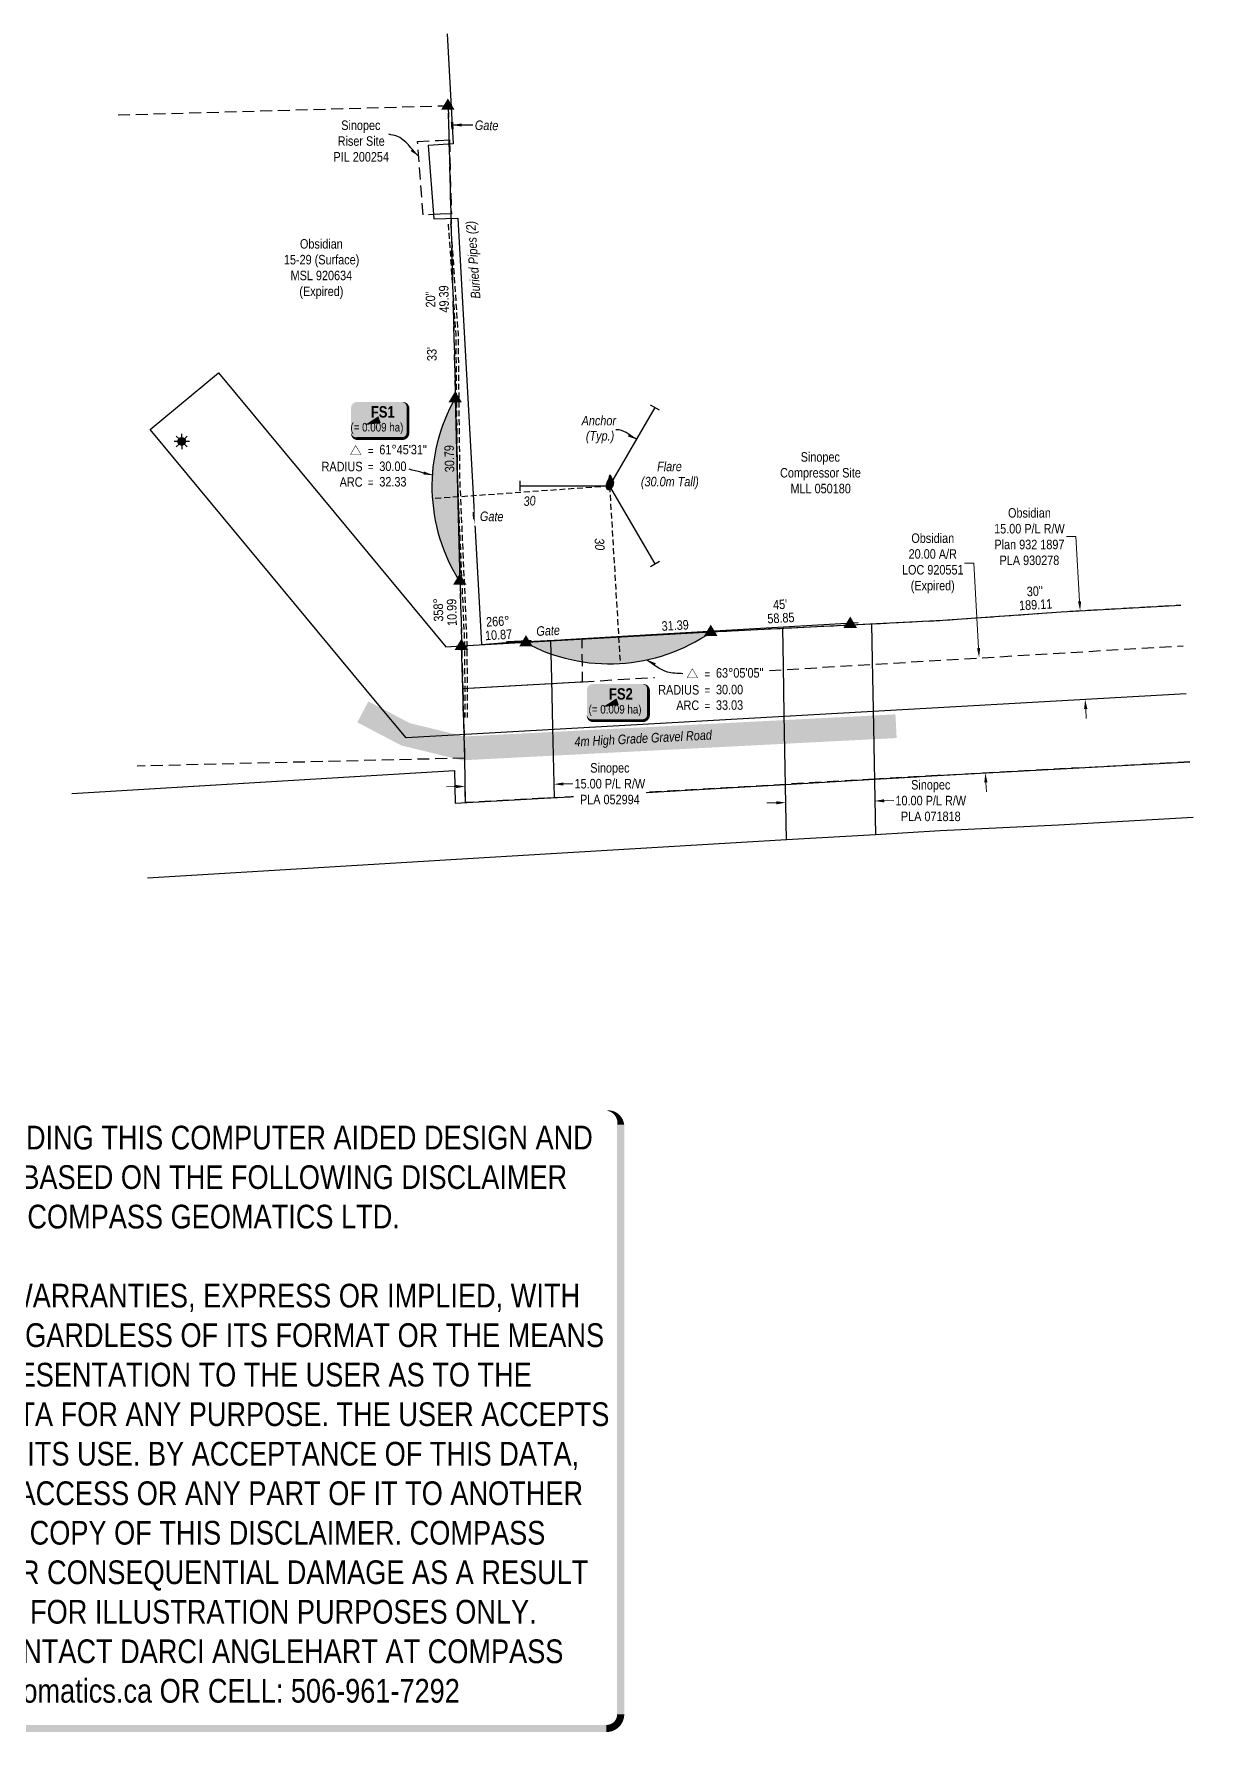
# Model space of a CAD drawing. Extents: x 614752 to 617249, y 5891729 to 5893560.
# Drawn here: x 616001 to 617249, y 5891729 to 5893520 of the extents above; entities that cross this region are included whole.
import ezdxf
from ezdxf.enums import TextEntityAlignment as Align

# ---------------------------------------------------------------- set-up
doc = ezdxf.new("R2010")
doc.units = 0
doc.header["$LTSCALE"] = 5
doc.header["$PDSIZE"] = 5
for name, pattern in [('foc-ACCESSROAD', [3.75, 2.5, -1.25]), ('foc-TIELINE', [1.875, 1.25, -0.625]), ('UG_PIPE', [1.875, 1.25, -0.625])]:
    doc.linetypes.add(name, pattern=pattern)
doc.layers.get('Defpoints').update_dxf_attribs({"color": 9})
for name, color, linetype in [('AS-FENCE', 48, 'foc-FENCE'), ('AS-PIPE-UG', 44, 'UG_PIPE'), ('AS-PIPE-UG-T', 44, 'Continuous'), ('AS-ROADS', 254, 'Continuous'), ('AS-SYMBOL', 7, 'Continuous'), ('C-RW', 13, 'Continuous'), ('C-WS', 13, 'foc-ACCESSROAD'), ('F-AR', 190, 'foc-ACCESSROAD'), ('F-RW', 190, 'Continuous'), ('F-WS', 190, 'foc-ACCESSROAD'), ('F-WS-S', 190, 'Continuous'), ('L-BD', 7, 'Continuous'), ('L-MON', 1, 'Continuous'), ('P-TEMP-BLOCKS', 250, 'Continuous'), ('P-WORKAREA', 113, 'Continuous'), ('P-WORKAREA-H', 111, 'Continuous'), ('P-WORKAREA-T', 113, 'Continuous'), ('T-TIE', 201, 'foc-TIELINE')]:
    doc.layers.add(name, color=color, linetype=linetype)
for name, color, linetype, lineweight in [('AS-GENERAL', 48, 'Continuous', 18), ('C-RW-T', 13, 'Continuous', 9), ('C-WS-T', 13, 'Continuous', 9), ('F-AR-T', 190, 'Continuous', 9), ('F-RW-T', 190, 'Continuous', 9), ('F-WS-T', 190, 'Continuous', 9), ('T-TEXT', 48, 'Continuous', 18), ('T-TIE-T', 201, 'Continuous', 18)]:
    doc.layers.add(name, color=color, linetype=linetype, lineweight=lineweight)
doc.layers.add('DISCLAIMER', color=7, linetype='Continuous', plot=False)
doc.styles.add('175L', font='ARIALN.TTF', dxfattribs={"height": 20})
doc.styles.add('80', font='ARIALN.TTF', dxfattribs={"height": 10})
doc.styles.add('80CG', font='ARIALN.TTF', dxfattribs={"height": 10})
doc.styles.add('80L', font='ARIALN.TTF', dxfattribs={"height": 10})
doc.styles.add('BOLD', font='ARIALNB.TTF')
doc.styles.add('foc-LtypeFont', font='ARIALN.TTF', dxfattribs={"height": 7.35})
doc.linetypes.add('foc-FENCE', pattern='A,10,-1,["X",foc-LtypeFont,S=0.2,R=0,X=-0.625,Y=-0.75],-1.24', length=12.24)
doc.dimstyles.new('Compass 5 000', dxfattribs={"dimscale": 5, "dimtxt": 9, "dimasz": 2, "dimexe": 0.2, "dimexo": 0.0625, "dimgap": 0.5, "dimtad": 0, "dimtih": 1, "dimtoh": 1, "dimzin": 0, "dimdsep": 46, "dimtxsty": '80CG', "dimcen": 0.1, "dimse1": 1, "dimse2": 1, "dimclrd": 256, "dimclrt": 256, "dimaunit": 1, "dimadec": 4, "dimazin": 0, "dimtfac": 0.06, "dimtofl": 0, "dimtmove": 0, "dimatfit": 1, "dimfxl": 0.2, "dimtolj": 1, "dimtzin": 0, "dimlwd": -1, "dimarcsym": 0})

# ---------------------------------------------------------------- blocks, each defined once
blk = doc.blocks.new('curve')
at = {"const_width": 0.1}
blk.add_lwpolyline([(-4.99, 5.39), (-6.08, 3.49), (-3.89, 3.49)], close=True, dxfattribs=at)
at = {"style": '80'}
for p in [(-2.44, 3.36), (-2.44, -0.04), (-2.44, -3.3)]:
    blk.add_text('=', height=1.8, dxfattribs=at).set_placement(p)
for s, p in [('RADIUS', (-3.54, -0.05)), ('ARC', (-3.54, -3.31))]:
    blk.add_text(s, height=2, dxfattribs=at).set_placement(p, align=Align.RIGHT)
for tag, p in [('DELTA', (0, 3.52)), ('CURVE_RADIUS', (0, 0)), ('ARC_LENGTH', (0, -3.26))]:
    blk.add_attdef(tag, p, '', height=2, dxfattribs=at)
blk = doc.blocks.new('*U512')
h = blk.add_hatch(color=111)
edge = h.paths.add_edge_path()
edge.add_line((-24, -20), (24, -20))
edge.add_arc((24, -14), 6, 270, 360)
edge.add_line((30, -14), (30, 12.5))
edge.add_arc((24, 12.5), 6, 0, 90)
edge.add_line((24, 18.5), (-24, 18.5))
edge.add_arc((-24, 12.5), 6, 90, 180)
edge.add_line((-30, 12.5), (-30, -14))
edge.add_arc((-24, -14), 6, 180, 270)
at = {"color": 250, "flags": 128}
blk.add_lwpolyline([(-24, -20, 3, 3, 0), (24, -20, 3, 3, 0.414214), (30, -14, 3, 3, 0), (30, 12.5, 3, 0, 0.414214), (24, 18.5, 0, 0, 0), (-24, 18.5, 0, 0, 0.414214), (-30, 12.5, 0, 0, 0), (-30, -14, 0, 3, 0.414214)], format="xyseb", close=True, dxfattribs=at)
at = {"flags": 128}
blk.add_lwpolyline([(-15.5, -5.7, 0, 7.5, 0), (0, 0, 0, 0, 0)], format="xyseb", dxfattribs=at)
at = {"color": 250}
for tag, p, height, style in [('TEMP_AREA_W1_001', (-9.2, 2.2), 12, 'BOLD'), ('ENTER_TEXT_001', (-30.7, -12.5), 9, '80')]:
    blk.add_attdef(tag, p, '', height=height, dxfattribs=dict(at, style=style))
blk = doc.blocks.new('*U522')
h = blk.add_hatch(color=111)
edge = h.paths.add_edge_path()
edge.add_line((-26.5, -20), (26.5, -20))
edge.add_arc((26.5, -14), 6, 270, 360)
edge.add_line((32.5, -14), (32.5, 12.5))
edge.add_arc((26.5, 12.5), 6, 0, 90)
edge.add_line((26.5, 18.5), (-26.5, 18.5))
edge.add_arc((-26.5, 12.5), 6, 90, 180)
edge.add_line((-32.5, 12.5), (-32.5, -14))
edge.add_arc((-26.5, -14), 6, 180, 270)
at = {"color": 250, "flags": 128}
blk.add_lwpolyline([(-26.5, -20, 3, 3, 0), (26.5, -20, 3, 3, 0.414214), (32.5, -14, 3, 3, 0), (32.5, 12.5, 3, 0, 0.414214), (26.5, 18.5, 0, 0, 0), (-26.5, 18.5, 0, 0, 0.414214), (-32.5, 12.5, 0, 0, 0), (-32.5, -14, 0, 3, 0.414214)], format="xyseb", close=True, dxfattribs=at)
at = {"flags": 128}
blk.add_lwpolyline([(-15.5, -5.7, 0, 7.5, 0), (0, 0, 0, 0, 0)], format="xyseb", dxfattribs=at)
at = {"color": 250}
for tag, p, height, style in [('TEMP_AREA_W1_001', (-9.2, 2.2), 12, 'BOLD'), ('ENTER_TEXT_001', (-30.7, -12.5), 9, '80')]:
    blk.add_attdef(tag, p, '', height=height, dxfattribs=dict(at, style=style))
blk = doc.blocks.new('*D535')
at = {"layer": 'C-RW-T', "transparency": 16777216}
for p, q in [((616784.1, 5892709), (616774.1, 5892708.8)), ((616897.9, 5892711), (616907.9, 5892711.2))]:
    blk.add_line(p, q, dxfattribs=at)
for points in [[(616784.1, 5892710.6), (616784.2, 5892707.3), (616794.1, 5892709.1)], [(616897.8, 5892712.7), (616897.9, 5892709.3), (616887.9, 5892710.8)]]:
    blk.add_solid(points, dxfattribs=at)
at = {"layer": 'Defpoints', "color": 0, "transparency": 16777216}
for p in [(616793.4, 5892750.1), (616887.1, 5892751.8), (616887.9, 5892710.8)]:
    blk.add_point(p, dxfattribs=at)
at = {"layer": 'C-RW-T', "transparency": 16777216, "insert": (616947, 5892711.2), "char_height": 10, "attachment_point": 5, "style": '80CG'}
blk.add_mtext('\\A1;Sinopec\\P10.00 P/L R/W\\PPLA 071818', dxfattribs=at)
blk = doc.blocks.new('*D532')
at = {"layer": 'C-RW-T', "transparency": 16777216}
for p, q in [((616445.8, 5892726), (616435.9, 5892725.8)), ((616559.3, 5892728.8), (616569.3, 5892729))]:
    blk.add_line(p, q, dxfattribs=at)
for points in [[(616445.8, 5892727.7), (616445.9, 5892724.3), (616455.8, 5892726.2)], [(616559.3, 5892730.4), (616559.4, 5892727.1), (616549.3, 5892728.5)]]:
    blk.add_solid(points, dxfattribs=at)
at = {"layer": 'Defpoints', "color": 0, "transparency": 16777216}
for p in [(616455.6, 5892735.9), (616549.1, 5892738.2), (616549.3, 5892728.5)]:
    blk.add_point(p, dxfattribs=at)
at = {"layer": 'C-RW-T', "transparency": 16777216, "insert": (616608.4, 5892729), "char_height": 10, "attachment_point": 5, "style": '80CG', "bg_fill": 3, "box_fill_scale": 1.1, "bg_fill_color": 256, "bg_fill_true_color": 13158600, "bg_fill_transparency": 0}
blk.add_mtext('\\A1;Sinopec\\P15.00 P/L R/W\\PPLA 052994', dxfattribs=at)
blk = doc.blocks.new('*D533')
at = {"layer": 'Defpoints', "color": 0, "transparency": 16777216}
for p in [(617051.9, 5892864.9), (617004.6, 5892740.4), (617058.5, 5892743.3)]:
    blk.add_point(p, dxfattribs=at)
at = {"layer": 'F-AR-T', "transparency": 16777216}
for p, q in [((616992.6, 5892961.5), (616982.6, 5892961.5)), ((616997.5, 5892872), (616992.6, 5892961.5)), ((617005.1, 5892730.4), (617005.7, 5892720.4))]:
    blk.add_line(p, q, dxfattribs=at)
for points in [[(616999.1, 5892872.1), (616995.8, 5892871.9), (616998, 5892862)], [(617006.8, 5892730.5), (617003.5, 5892730.3), (617004.6, 5892740.4)]]:
    blk.add_solid(points, dxfattribs=at)
at = {"layer": 'F-AR-T', "transparency": 16777216, "insert": (616949.1, 5892961.5), "char_height": 10, "attachment_point": 5, "style": '80CG'}
blk.add_mtext('\\A1;Obsidian\\P20.00 A/R\\PLOC 920551\\P(Expired)', dxfattribs=at)
blk = doc.blocks.new('*D534')
at = {"layer": 'Defpoints', "color": 0, "transparency": 16777216}
for p in [(617104.6, 5892911.5), (617243.8, 5892919.3), (617249.1, 5892825.8)]:
    blk.add_point(p, dxfattribs=at)
at = {"layer": 'F-RW-T', "transparency": 16777216}
for p, q in [((617100.2, 5892989.6), (617090.2, 5892989.6)), ((617104.1, 5892921.4), (617100.2, 5892989.6)), ((617110.5, 5892807.9), (617111.1, 5892797.9))]:
    blk.add_line(p, q, dxfattribs=at)
for points in [[(617105.7, 5892921.5), (617102.4, 5892921.4), (617104.6, 5892911.5)], [(617112.2, 5892808), (617108.8, 5892807.8), (617109.9, 5892817.9)]]:
    blk.add_solid(points, dxfattribs=at)
at = {"layer": 'F-RW-T', "transparency": 16777216, "insert": (617051.1, 5892989.6), "char_height": 10, "attachment_point": 5, "style": '80CG'}
blk.add_mtext('\\A1;Obsidian\\P15.00 P/L R/W\\PPlan 932 1897\\PPLA 930278', dxfattribs=at)
blk = doc.blocks.new('*U524')
at = {"color": 72}
blk.add_line((-0.95, -0.55), (0.95, 0.55), dxfattribs=at)
at = {"layer": 'AS-SYMBOL', "color": 72, "flags": 128}
blk.add_lwpolyline([(-9.57, 16.41), (0, 0)], dxfattribs=at)
blk = doc.blocks.new('*U525')
at = {"color": 72}
blk.add_line((0, 1.1), (0, -1.1), dxfattribs=at)
at = {"layer": 'AS-SYMBOL', "color": 72, "flags": 128}
blk.add_lwpolyline([(18.91, -0.01), (0, 0)], dxfattribs=at)
blk = doc.blocks.new('*U523')
at = {"color": 72}
blk.add_line((0.95, -0.55), (-0.95, 0.55), dxfattribs=at)
at = {"layer": 'AS-SYMBOL', "color": 72, "flags": 128}
blk.add_lwpolyline([(-9.63, -16.56), (0, 0)], dxfattribs=at)
blk = doc.blocks.new('FLARE')
h = blk.add_hatch(color=255)
h.dxf.hatch_style = 1
h.paths.add_polyline_path([(0.16, 2.41, 0.114147), (0.13, 2.43), (0.11, 2.44, 0.261551), (0.01, 2.42), (0, 2.41, 0.131268), (-0.03, 2.37), (-0.04, 2.35, 0.041497), (-0.05, 2.33), (-0.05, 2.29, 0.015174), (-0.05, 2.29), (-0.06, 2.24, 0.004376), (-0.06, 2.24), (-0.07, 2.18), (-0.08, 2.11), (-0.09, 2.05), (-0.1, 1.98), (-0.12, 1.91), (-0.14, 1.83), (-0.17, 1.76), (-0.19, 1.68), (-0.22, 1.61), (-0.26, 1.53), (-0.29, 1.46), (-0.32, 1.39), (-0.36, 1.32), (-0.39, 1.25, 0.000505), (-0.39, 1.25), (-0.43, 1.18, 0.002398), (-0.43, 1.18), (-0.46, 1.1, 0.004177), (-0.46, 1.1), (-0.5, 1.03, 0.005735), (-0.5, 1.03), (-0.53, 0.95, 0.006994), (-0.53, 0.95), (-0.56, 0.87, 0.00791), (-0.57, 0.87), (-0.6, 0.78, 0.008323), (-0.6, 0.78), (-0.63, 0.69, 0.008095), (-0.63, 0.68), (-0.66, 0.59, 0.008067), (-0.66, 0.59), (-0.68, 0.49, 0.008387), (-0.68, 0.49), (-0.7, 0.39, 0.009056), (-0.71, 0.38), (-0.72, 0.28, 0.010123), (-0.72, 0.28), (-0.74, 0.18, 0.011689), (-0.74, 0.18), (-0.75, 0.08, 0.013925), (-0.75, 0.08), (-0.75, -0.02, 0.016488), (-0.75, -0.02), (-0.75, -0.11, 0.017255), (-0.75, -0.12), (-0.74, -0.2, 0.01735), (-0.74, -0.2), (-0.73, -0.28, 0.017311), (-0.73, -0.29), (-0.71, -0.36, 0.01715), (-0.71, -0.36), (-0.69, -0.43, 0.016886), (-0.69, -0.44), (-0.66, -0.5, 0.016546), (-0.66, -0.5), (-0.63, -0.56, 0.016164), (-0.63, -0.56), (-0.6, -0.61, 0.016329), (-0.6, -0.62), (-0.57, -0.66, 0.018828), (-0.57, -0.67), (-0.54, -0.71, 0.022087), (-0.53, -0.71), (-0.5, -0.75, 0.025345), (-0.49, -0.76), (-0.46, -0.78, 0.028234), (-0.45, -0.79), (-0.42, -0.82, 0.030298), (-0.41, -0.82), (-0.37, -0.84, 0.031129), (-0.36, -0.85), (-0.32, -0.86, 0.030544), (-0.31, -0.87), (-0.27, -0.88, 0.028465), (-0.26, -0.88), (-0.22, -0.89, 0.025311), (-0.21, -0.89), (-0.16, -0.89, 0.02283), (-0.15, -0.89), (-0.11, -0.89, 0.021226), (-0.1, -0.89), (-0.05, -0.88, 0.020401), (-0.04, -0.88), (0, -0.87, 0.020299), (0.01, -0.87), (0.05, -0.85, 0.020911), (0.06, -0.85), (0.11, -0.83, 0.022277), (0.11, -0.83), (0.15, -0.81, 0.023712), (0.16, -0.8), (0.2, -0.78, 0.022408), (0.21, -0.78), (0.24, -0.75, 0.01993), (0.25, -0.74), (0.28, -0.72, 0.017146), (0.28, -0.71), (0.31, -0.68, 0.014211), (0.32, -0.68), (0.35, -0.64, 0.011221), (0.35, -0.64), (0.37, -0.61, 0.008212), (0.38, -0.61), (0.4, -0.57, 0.005172), (0.4, -0.57), (0.42, -0.54, 0.002523), (0.43, -0.54), (0.45, -0.5, 0.001671), (0.45, -0.5), (0.47, -0.47, 0.001229), (0.47, -0.47), (0.49, -0.44, 0.00075), (0.49, -0.44), (0.51, -0.41, 0.00026), (0.51, -0.41), (0.54, -0.37), (0.56, -0.34), (0.58, -0.3), (0.61, -0.27), (0.63, -0.23, 0.001311), (0.63, -0.23), (0.66, -0.19, 0.003726), (0.66, -0.19), (0.69, -0.15, 0.006065), (0.69, -0.14), (0.72, -0.1, 0.008452), (0.72, -0.1), (0.74, -0.05, 0.010991), (0.75, -0.05), (0.77, 0, 0.013767), (0.77, 0), (0.79, 0.05, 0.016839), (0.8, 0.05), (0.81, 0.1, 0.019104), (0.82, 0.11), (0.83, 0.15, 0.016987), (0.83, 0.16), (0.84, 0.21, 0.013636), (0.84, 0.21), (0.85, 0.26, 0.010244), (0.85, 0.27), (0.86, 0.31, 0.006846), (0.86, 0.32), (0.86, 0.37, 0.003419), (0.86, 0.37), (0.86, 0.41), (0.87, 0.46), (0.87, 0.5), (0.88, 0.54), (0.88, 0.59), (0.89, 0.63, 0.001278), (0.89, 0.63), (0.89, 0.67, 0.004735), (0.89, 0.67), (0.9, 0.71, 0.008354), (0.9, 0.72), (0.9, 0.76, 0.012059), (0.9, 0.76), (0.9, 0.8, 0.015712), (0.9, 0.81), (0.9, 0.85, 0.018457), (0.9, 0.85), (0.9, 0.89, 0.018102), (0.9, 0.9), (0.89, 0.94, 0.016533), (0.89, 0.95), (0.88, 0.99, 0.014576), (0.88, 0.99), (0.87, 1.03, 0.012435), (0.86, 1.04), (0.85, 1.08, 0.010283), (0.85, 1.09), (0.83, 1.13, 0.00824), (0.83, 1.13), (0.81, 1.18, 0.00638), (0.81, 1.18), (0.78, 1.23, 0.004735), (0.78, 1.23), (0.76, 1.29, 0.003388), (0.75, 1.29), (0.73, 1.34, 0.002345), (0.73, 1.34), (0.7, 1.4, 0.001492), (0.7, 1.4), (0.67, 1.46, 0.000746), (0.67, 1.46), (0.63, 1.51), (0.6, 1.57), (0.57, 1.62), (0.55, 1.68), (0.52, 1.73), (0.49, 1.78), (0.47, 1.83), (0.45, 1.87), (0.42, 1.92), (0.4, 1.97), (0.38, 2.02), (0.35, 2.08, 0.000332), (0.35, 2.08), (0.33, 2.13, 0.001849), (0.33, 2.13), (0.3, 2.19, 0.0038), (0.3, 2.19), (0.27, 2.24, 0.006473), (0.27, 2.24), (0.25, 2.29, 0.010865), (0.24, 2.3), (0.22, 2.34, 0.019524), (0.22, 2.34), (0.19, 2.38, 0.041077), (0.18, 2.39)])
at = {"color": 48, "flags": 128}
for points in [[(0.11, -0.72), (0.07, -0.74), (0.03, -0.76), (-0.02, -0.77), (-0.07, -0.78), (-0.11, -0.79), (-0.16, -0.79), (-0.2, -0.79), (-0.25, -0.78), (-0.29, -0.77), (-0.32, -0.76), (-0.36, -0.74), (-0.4, -0.71), (-0.43, -0.68), (-0.46, -0.65), (-0.49, -0.61), (-0.52, -0.56), (-0.54, -0.51), (-0.57, -0.46), (-0.59, -0.4), (-0.61, -0.33), (-0.63, -0.26), (-0.64, -0.19), (-0.65, -0.11), (-0.65, -0.02), (-0.65, 0.07), (-0.64, 0.17), (-0.63, 0.27), (-0.61, 0.36), (-0.58, 0.46), (-0.56, 0.56), (-0.53, 0.66), (-0.5, 0.75), (-0.47, 0.83), (-0.44, 0.91), (-0.41, 0.99), (-0.37, 1.06), (-0.34, 1.13), (-0.3, 1.2), (-0.27, 1.27), (-0.23, 1.34), (-0.2, 1.42), (-0.16, 1.49), (-0.13, 1.57), (-0.1, 1.65), (-0.07, 1.73), (-0.04, 1.8), (-0.02, 1.88), (0, 1.96), (0.01, 2.03), (0.02, 2.1), (0.03, 2.17), (0.04, 2.22), (0.05, 2.27), (0.05, 2.31), (0.06, 2.34), (0.08, 2.35), (0.09, 2.34), (0.11, 2.32), (0.13, 2.29), (0.16, 2.25), (0.18, 2.2), (0.21, 2.14), (0.24, 2.09), (0.26, 2.03), (0.29, 1.98), (0.31, 1.93), (0.33, 1.88), (0.36, 1.83), (0.38, 1.78), (0.41, 1.73), (0.43, 1.68), (0.46, 1.63), (0.49, 1.58), (0.52, 1.52), (0.55, 1.47), (0.58, 1.41), (0.61, 1.35), (0.64, 1.3), (0.67, 1.24), (0.69, 1.19), (0.72, 1.14), (0.74, 1.09), (0.75, 1.05), (0.77, 1), (0.78, 0.96), (0.79, 0.92), (0.8, 0.88), (0.8, 0.84), (0.8, 0.8), (0.8, 0.76), (0.8, 0.72), (0.79, 0.68), (0.79, 0.64), (0.78, 0.6), (0.78, 0.56), (0.77, 0.51), (0.77, 0.47), (0.76, 0.42), (0.76, 0.37), (0.76, 0.33), (0.75, 0.28), (0.74, 0.23), (0.73, 0.18), (0.72, 0.13), (0.7, 0.09), (0.68, 0.04), (0.66, 0), (0.63, -0.05), (0.61, -0.09), (0.58, -0.13), (0.55, -0.17), (0.53, -0.21), (0.5, -0.25), (0.48, -0.28), (0.45, -0.32), (0.43, -0.35), (0.41, -0.38), (0.39, -0.42), (0.37, -0.45), (0.34, -0.48), (0.32, -0.51), (0.3, -0.55), (0.27, -0.58), (0.24, -0.61), (0.21, -0.64), (0.18, -0.67), (0.15, -0.7)], [(0.02, -0.75), (-0.01, -0.76), (-0.03, -0.77), (-0.05, -0.78), (-0.08, -0.78), (-0.11, -0.79), (-0.13, -0.79), (-0.16, -0.79), (-0.18, -0.78), (-0.2, -0.78), (-0.23, -0.77), (-0.25, -0.76), (-0.26, -0.74), (-0.28, -0.73), (-0.3, -0.71), (-0.32, -0.69), (-0.33, -0.66), (-0.35, -0.63), (-0.36, -0.6), (-0.37, -0.57), (-0.39, -0.53), (-0.4, -0.49), (-0.4, -0.45), (-0.41, -0.41), (-0.41, -0.36), (-0.41, -0.31), (-0.4, -0.25), (-0.39, -0.2), (-0.38, -0.14), (-0.37, -0.09), (-0.36, -0.03), (-0.34, 0.02), (-0.32, 0.07), (-0.31, 0.12), (-0.29, 0.16), (-0.27, 0.21), (-0.25, 0.25), (-0.23, 0.29), (-0.21, 0.33), (-0.19, 0.37), (-0.17, 0.41), (-0.15, 0.45), (-0.14, 0.49), (-0.12, 0.53), (-0.1, 0.58), (-0.08, 0.62), (-0.07, 0.66), (-0.06, 0.71), (-0.05, 0.75), (-0.04, 0.79), (-0.03, 0.83), (-0.03, 0.87), (-0.02, 0.9), (-0.02, 0.93), (-0.01, 0.95), (-0.01, 0.96), (0, 0.97), (0.01, 0.96), (0.02, 0.95), (0.03, 0.94), (0.04, 0.91), (0.06, 0.88), (0.07, 0.86), (0.09, 0.82), (0.1, 0.79), (0.12, 0.76), (0.13, 0.74), (0.14, 0.71), (0.16, 0.68), (0.17, 0.65), (0.18, 0.63), (0.2, 0.6), (0.21, 0.57), (0.23, 0.54), (0.25, 0.51), (0.26, 0.47), (0.28, 0.44), (0.3, 0.41), (0.31, 0.38), (0.33, 0.35), (0.34, 0.32), (0.36, 0.29), (0.37, 0.27), (0.38, 0.24), (0.39, 0.22), (0.39, 0.19), (0.4, 0.17), (0.4, 0.15), (0.41, 0.13), (0.41, 0.1), (0.41, 0.08), (0.4, 0.06), (0.4, 0.04), (0.4, 0.01), (0.39, -0.01), (0.39, -0.03), (0.39, -0.06), (0.39, -0.08), (0.38, -0.11), (0.38, -0.14), (0.38, -0.16), (0.38, -0.19), (0.37, -0.22), (0.37, -0.24), (0.36, -0.27), (0.35, -0.3), (0.34, -0.32), (0.32, -0.35), (0.31, -0.37), (0.3, -0.4), (0.28, -0.42), (0.27, -0.44), (0.25, -0.46), (0.24, -0.48), (0.22, -0.5), (0.21, -0.52), (0.2, -0.54), (0.19, -0.56), (0.17, -0.58), (0.16, -0.6), (0.15, -0.61), (0.14, -0.63), (0.12, -0.65), (0.11, -0.67), (0.09, -0.69), (0.08, -0.7), (0.06, -0.72), (0.04, -0.74)]]:
    blk.add_lwpolyline(points, close=True, dxfattribs=at)
blk = doc.blocks.new('GAS')
h = blk.add_hatch(color=255)
h.dxf.hatch_style = 1
edge = h.paths.add_edge_path()
edge.add_arc((0, 0), 0.9, 0, 360)
for p, q in [((-0.81, 0), (-1.62, 0)), ((-0.57, 0.57), (-1.14, 1.14)), ((0, 0.81), (0, 1.62)), ((0.57, 0.57), (1.14, 1.14)), ((1.62, 0), (0.81, 0)), ((-0.57, -0.57), (-1.14, -1.14)), ((0, -0.81), (0, -1.62)), ((1.14, -1.14), (0.57, -0.57))]:
    blk.add_line(p, q)
blk.add_circle((0, 0), 0.8)
blk = doc.blocks.new('STRIA')
blk.add_hatch(color=255).paths.add_polyline_path([(-0.04, 1.52), (-1.47, -0.87), (1.39, -0.87)])
blk = doc.blocks.new('STRIAA')
blk.add_blockref('STRIA', (0, 0))
blk = doc.blocks.new('STRIB')
at = {"color": 1}
blk.add_solid([(-1.12, -0.67), (-0.04, 1.13), (1.04, -0.67)], dxfattribs=at)
blk = doc.blocks.new('STRIBB')
blk.add_blockref('STRIB', (0, 0))
blk = doc.blocks.new('STRICC')
for name in ['STRIAA', 'STRIBB']:
    blk.add_blockref(name, (0, 0))
blk = doc.blocks.new('fdspike')
blk.add_blockref('STRICC', (0, 0))
blk = doc.blocks.new('TRIA')
blk.add_hatch(color=255).paths.add_polyline_path([(-0.04, 1.52), (-1.47, -0.87), (1.39, -0.87)])
blk = doc.blocks.new('TRIAA')
blk.add_blockref('TRIA', (0, 0))
blk = doc.blocks.new('TRIB')
at = {"color": 1}
blk.add_lwpolyline([(-1.12, -0.67), (-0.04, 1.13), (1.04, -0.67)], close=True, dxfattribs=at)
blk = doc.blocks.new('TRIBB')
blk.add_blockref('TRIB', (0, 0))
blk = doc.blocks.new('TRICC')
for name in ['TRIAA', 'TRIBB']:
    blk.add_blockref(name, (0, 0))
blk = doc.blocks.new('plspike')
blk.add_blockref('TRICC', (0, 0))
blk = doc.blocks.new('Disclaimer_Legal')
at = {"layer": 'DISCLAIMER', "color": 254, "flags": 128}
blk.add_lwpolyline([(-3612.9, -1104.6, 37.5, 37.5, 0), (4096.1, -1104.6, 37.5, 37.5, 0.414214), (4171.1, -1029.6, 37.5, 37.5, 0), (4171.1, 2078.7, 37.5, 0, 0.414214), (4096.1, 2153.7, 0, 0, 0), (-3612.9, 2153.7, 0, 0, 0.414214), (-3687.9, 2078.7, 0, 0, 0), (-3687.9, -1029.6, 0, 37.5, 0.414214)], format="xyseb", close=True, dxfattribs=at)
at = {"layer": 'DISCLAIMER', "color": 254, "insert": (241.6, 533.9), "char_height": 125, "width": 7717.568, "attachment_point": 5, "style": '80'}
blk.add_mtext('NOTICE TO THE CORPORATION, PERSON &/OR PERSONS REGARDING THIS COMPUTER AIDED DESIGN AND DRAFTING (CADD) FILES. ACCEPTANCE OF THE CADD DATA IS BASED ON THE FOLLOWING DISCLAIMER WHICH COVERS ALL CADD DATA RECIEVED FROM COMPASS GEOMATICS LTD.\\P{\\fArial Narrow|b1|i0|c0|p34;DISCLAIMER}\\PCOMPASS GEOMATICS LTD. MAKES NO REPRESENTATION OR WARRANTIES, EXPRESS OR IMPLIED, WITH RESPECT TO THE REUSE OF THE DATA PROVIDED HEREWITH, REGARDLESS OF ITS FORMAT OR THE MEANS OF ITS TRANSMISSION. THERE IS NO GUARANTEE OR REPRESENTATION TO THE USER AS TO THE ACCURACY, CURRENCY, SUITABILITY OR RELIABILITY OF THIS DATA FOR ANY PURPOSE. THE USER ACCEPTS THE DATA "AS IS", AND ASSUMES ALL RISKS ASSOCIATED WITH ITS USE. BY ACCEPTANCE OF THIS DATA, THE USER AGREES NOT TO TRANSMIT THIS DATA OR PROVIDE ACCESS OR ANY PART OF IT TO ANOTHER PARTY UNLESS THE USER SHALL INCLUDE WITH THE DATA A COPY OF THIS DISCLAIMER. COMPASS GEOMATICS LTD. ASSUMES NO RESPONSIBILITY FOR ACTUAL OR CONSEQUENTIAL DAMAGE AS A RESULT OF ANY USER\'S RELIANCE ON THIS DATA. THIS CADD FILE IS FOR ILLUSTRATION PURPOSES ONLY.\\PIF YOU REQUIRE MORE ACCURATE INFORMATION, PLEASE CONTACT DARCI ANGLEHART AT COMPASS GEOMATICS LTD. VIA EMAIL: darci.anglehart@compassgeomatics.ca OR CELL: 506-961-7292', dxfattribs=at)

msp = doc.modelspace()

# ---------------------------------------------------------------- hatches: boundary and pattern name
at = {"layer": 'P-WORKAREA-H'}
h = msp.add_hatch(color=256, dxfattribs=at)
h.dxf.hatch_style = 1
edge = h.paths.add_edge_path()
edge.add_line((616450.31, 5892941.693), (616445.41, 5893136.043))
edge.add_arc((616608.061, 5893042.907), 187.429, 150.204027, 212.684572)
h = msp.add_hatch(color=256, dxfattribs=at)
h.dxf.hatch_style = 1
edge = h.paths.add_edge_path()
edge.add_arc((616608.061, 5893042.907), 187.429, 241.539426, 304.921696)
edge.add_line((616715.356, 5892889.228), (616518.741, 5892878.13))

# ---------------------------------------------------------------- linework, layer by layer
at = {"layer": 'AS-FENCE', "flags": 128}
for points in [[(616436.544, 5893519.758), (616443.111, 5893403.895), (616416.555, 5893402.301), (616422.505, 5893324.77), (616447.805, 5893325.551), (616472.973, 5892875.801), (616498.68, 5892878.051)], [(616555.005, 5892880.814), (616870.498, 5892899.045)]]:
    msp.add_lwpolyline(points, dxfattribs=at)
at = {"layer": 'AS-GENERAL', "const_width": 2.499, "flags": 128}
for points in [[(616441.78, 5893426.932), (616442.336, 5893419.382)], [(616464.855, 5893015.676), (616465.161, 5893008.026)], [(616498.68, 5892878.051), (616555.005, 5892880.814)]]:
    msp.add_lwpolyline(points, dxfattribs=at)
at = {"layer": 'AS-PIPE-UG', "flags": 128}
for points in [[(616437.861, 5893319.233), (616445.706, 5893202.922), (616447.387, 5893049.288), (616455.025, 5892876.502), (616455.393, 5892798.864)], [(616440.355, 5893319.401), (616448.205, 5893203.02), (616449.886, 5893049.357), (616457.523, 5892876.564), (616457.892, 5892798.876)]]:
    msp.add_lwpolyline(points, dxfattribs=at)
at = {"layer": 'AS-ROADS', "const_width": 24.991, "flags": 128}
msp.add_lwpolyline([(616910.355, 5892789.701), (616453.636, 5892766.289), (616392.917, 5892781.107), (616347.717, 5892804.789)], dxfattribs=at)
at = {"layer": 'C-RW'}
for points in [[(616794.861, 5892669.834), (616792.463, 5892801.997), (616791.532, 5892853.534), (616790.816, 5892892.985), (616884.502, 5892897.649), (616885.204, 5892858.936), (616886.14, 5892807.215), (616888.524, 5892675.244)], [(616456.016, 5892709.177), (616455.305, 5892756.01), (616454.574, 5892780.798), (616453.143, 5892829.321), (616452.005, 5892874.482), (616545.656, 5892879.647), (616546.631, 5892839.447), (616547.872, 5892788.357), (616549.669, 5892714.365)], [(616040.588, 5892718.663), (616444.449, 5892742.831), (616445.282, 5892708.592), (616538.935, 5892713.772), (616573.779, 5892715.697), (616793.799, 5892728.386), (616887.466, 5892733.792), (616953.947, 5892737.628), (616953.947, 5892737.628), (617220.396, 5892752.014)], [(616110.495, 5892722.846), (616444.449, 5892742.831), (616445.282, 5892708.592), (616538.935, 5892713.772), (616573.779, 5892715.697), (616793.799, 5892728.386), (616887.466, 5892733.792), (616931.911, 5892736.357)], [(617223.717, 5892693.347), (617081.775, 5892685.432), (616957.021, 5892679.191), (616888.523, 5892675.244), (616794.855, 5892669.833), (616540.371, 5892654.597), (616446.727, 5892648.995), (616120.595, 5892629.48)]]:
    msp.add_lwpolyline(points, dxfattribs=at)
at = {"layer": 'C-WS'}
msp.add_lwpolyline([(616429.448, 5893329.674), (616411.382, 5893328.953), (616405.399, 5893406.379), (616427.43, 5893407.479), (616439.021, 5893408.059), (616441.117, 5893330.14), (616429.448, 5893329.674)], close=True, dxfattribs=at)
at = {"layer": 'F-AR'}
for points in [[(616776.737, 5892848.434), (617213.456, 5892874.629)], [(617220.396, 5892752.014), (616953.947, 5892737.628), (616887.466, 5892733.792), (616793.799, 5892728.386), (616573.779, 5892715.697), (616538.935, 5892713.772), (616456.016, 5892709.177), (616455.305, 5892756.01), (616454.574, 5892780.798), (616453.143, 5892829.321), (616546.746, 5892834.714), (616579.393, 5892836.597), (616655.463, 5892841.159)]]:
    msp.add_lwpolyline(points, dxfattribs=at)
at = {"layer": 'F-RW'}
msp.add_lwpolyline([(617216.327, 5892823.908), (616898.634, 5892805.922), (616804.961, 5892800.623), (616549.649, 5892786.176), (616456.003, 5892780.879), (616393.332, 5892777.333), (616362.962, 5892813.908), (616162.755, 5893055.017), (616123.256, 5893102.586), (616195.351, 5893162.45), (616281.485, 5893058.726), (616435.241, 5892873.569), (616452.005, 5892874.482), (616520.042, 5892878.201), (616715.356, 5892889.228), (616959.708, 5892901.394), (617084.533, 5892910.326), (617211.03, 5892917.487)], dxfattribs=at)
at = {"layer": 'F-WS'}
msp.add_lwpolyline([(616089.517, 5893434.294), (616437.642, 5893444.126), (616452.005, 5892874.482), (616453.143, 5892829.321), (616455.305, 5892756.01), (616109.764, 5892747.619)], dxfattribs=at)
at = {"layer": 'P-WORKAREA'}
for points in [[(616450.31, 5892941.693), (616445.41, 5893136.043, 0.2795839)], [(616518.741, 5892878.13, 0.28383065), (616715.356, 5892889.228)]]:
    msp.add_lwpolyline(points, format="xyb", close=True, dxfattribs=at)
at = {"layer": 'T-TIE', "flags": 128}
msp.add_lwpolyline([(616608.061, 5893042.907), (616619.283, 5892855.814)], dxfattribs=at)

# ---------------------------------------------------------------- block references
at = {"xscale": 0.2, "yscale": 0.2, "zscale": 0.2}
msp.add_blockref('Disclaimer_Legal', (615785.6, 5891953.58), dxfattribs=at)
at = {"layer": 'AS-SYMBOL', "xscale": 4.99810855, "yscale": 4.99810855, "zscale": 4.99810855}
for name, p in [('*U523', (616656.173, 5893125.657)), ('FLARE', (616608.061, 5893042.907)), ('*U525', (616513.53, 5893042.964)), ('*U524', (616655.911, 5892960.864))]:
    msp.add_blockref(name, p, dxfattribs=at)
at = {"layer": 'F-WS-S', "xscale": 4.99810855, "yscale": 4.99810855, "zscale": 4.99810855}
msp.add_blockref('GAS', (616156.623, 5893089.986), dxfattribs=at)
at = {"layer": 'L-MON', "xscale": 4.99810855, "yscale": 4.99810855, "zscale": 4.99810855}
for name, p in [('fdspike', (616437.642, 5893444.126)), ('plspike', (616445.392, 5893135.501)), ('plspike', (616450.267, 5892943.164)), ('plspike', (616715.073, 5892889.214)), ('fdspike', (616862.206, 5892897.729)), ('fdspike', (616452.005, 5892874.482))]:
    msp.add_blockref(name, p, dxfattribs=at)
at = {"layer": 'P-TEMP-BLOCKS', "xscale": 0.99962171, "yscale": 0.99962171, "zscale": 0.99962171}
for name, p, values in [('*U512', (616365.339, 5893113.033), {'TEMP_AREA_W1_001': 'FS1', 'ENTER_TEXT_001': '(= 0.009 ha)'}), ('*U522', (616616.619, 5892815.555), {'TEMP_AREA_W1_001': 'FS2', 'ENTER_TEXT_001': '(= 0.009 ha)'})]:
    msp.add_blockref(name, p, dxfattribs=at).add_auto_attribs(values)
at = {"layer": 'P-WORKAREA-T', "xscale": 4.99810855, "yscale": 4.99810855, "zscale": 4.99810855}
for p, values in [((616365.124, 5893058.806), {'DELTA': '61%%d45\'31"', 'CURVE_RADIUS': '30.00', 'ARC_LENGTH': '32.33'}), ((616720.357, 5892823.318), {'DELTA': '63%%d05\'05"', 'CURVE_RADIUS': '30.00', 'ARC_LENGTH': '33.03'})]:
    msp.add_blockref('curve', p, dxfattribs=at).add_auto_attribs(values)

# ---------------------------------------------------------------- texts
at = {"layer": 'AS-GENERAL', "insert": (616570.783, 5892778.243), "char_height": 9.99622, "attachment_point": 1, "rotation": 2.934551, "style": '80L'}
msp.add_mtext_dynamic_manual_height_columns('{\\fArial Narrow|b0|i1|c0|p34;4m High Grade Gravel Road}', width=145.8367, gutter_width=125, heights=[0], dxfattribs=at)
at = {"layer": 'C-WS-T', "char_height": 9.99622, "attachment_point": 1, "style": '80L'}
for s, width, gutter_width, insert in [('\\pi8.6935;Sinopec\\P\\pi4.9432;Riser Site\\P\\pi0.50078;PIL 200254', 58.14229, 50, (616316.234, 5893428.493)), ('\\pi22.077;Sinopec\\P\\pi0.33879;Compressor Site\\P\\pi11.327;MLL 050180', 84.909, 125, (616787.657, 5893078.66))]:
    msp.add_mtext_dynamic_manual_height_columns(s, width=width, gutter_width=gutter_width, heights=[0], dxfattribs=dict(at, insert=insert))
at = {"layer": 'F-WS-T', "insert": (616263.78, 5893303.396), "char_height": 9.99622, "attachment_point": 1, "style": '80L'}
msp.add_mtext_dynamic_manual_height_columns('\\pi17.589;Obsidian\\P\\pi0.67861;15-29 (Surface)\\P\\pi7.736;MSL 920634\\P\\pi16.965;(Expired)', width=78.99495, gutter_width=125, heights=[0], dxfattribs=at)
at = {"layer": 'L-BD', "style": '80L'}
for s, rotation, p in [('49.39', 91.4443, (616433.283, 5893240.269)), ("20''", 91.4443, (616419.042, 5893239.91)), ("33'", 91.4443, (616420.496, 5893182.259)), ('30.79', 91.4443, (616439.016, 5893071.802)), ("30''", 3.2411, (617056.848, 5892932.134)), ('358°', 91.4443, (616427.376, 5892912.303)), ('10.99', 91.4443, (616441.616, 5892909.759)), ("45'", 3.2411, (616788.07, 5892918.065)), ('189.11', 3.2411, (617057.654, 5892917.912)), ('266°', 3.2411, (616490.127, 5892900.343)), ('31.39', 3.2411, (616677.311, 5892896.02)), ('58.85', 3.2411, (616788.875, 5892903.843)), ('10.87', 3.2411, (616490.933, 5892886.121))]:
    msp.add_text(s, height=9.9962, rotation=rotation, dxfattribs=at).set_placement(p, align=Align.MIDDLE)
at = {"layer": 'T-TEXT', "char_height": 9.99622, "attachment_point": 1, "line_spacing_factor": 0.961801, "style": '175L'}
for s, insert, width in [('\\pi0.049981;{\\fArial Narrow|b0|i1|c0|p34;Anchor\\P\\pi4.5537;(Typ.)}', (616578.536, 5893116.954), 37.37781), ('\\pi17.639;{\\fArial Narrow|b0|i1|c0|p34;Flare\\P\\pi0.53411;(30.0m Tall)}', (616640.622, 5893068.659), 60.5273)]:
    msp.add_mtext(s, dxfattribs=dict(at, insert=insert, width=width))
at = {"layer": 'T-TIE-T', "char_height": 9.99622, "width": 12.9464, "attachment_point": 1, "line_spacing_factor": 0.961801, "style": '175L'}
for insert, rotation in [((616516.63, 5893031.817), 4.092779), ((616602.225, 5892988.67), 273.432569)]:
    msp.add_mtext('\\pi0.36364;{\\fArial Narrow|b0|i1|c0|p34;30}', dxfattribs=dict(at, insert=insert, rotation=rotation))

# ---------------------------------------------------------------- dimensions: what is measured, and where the dimension line sits
at = {"layer": 'C-RW-T'}
dim = msp.add_linear_dim(base=(616887.881, 5892710.835), p1=(616793.405, 5892750.096), p2=(616887.141, 5892751.79), angle=1.034883, text='Sinopec\\P10.00 P/L R/W\\PPLA 071818', dimstyle='Compass 5 000', dxfattribs=at)
dim.commit()
dim.dimension.update_dxf_attribs({"geometry": '*D535', "text_midpoint": (616946.964, 5892711.196), "dimtype": 161})
at = {"layer": 'F-AR-T'}
dim = msp.add_linear_dim(base=(617004.578, 5892740.362), p1=(617051.935, 5892864.94), p2=(617058.504, 5892743.273), angle=273.090383, text='Obsidian\\P20.00 A/R\\PLOC 920551\\P(Expired)', dimstyle='Compass 5 000', dxfattribs=at)
dim.commit()
dim.dimension.update_dxf_attribs({"geometry": '*D533', "text_midpoint": (616949.129, 5892961.452), "dimtype": 161})
at = {"layer": 'F-RW-T'}
dim = msp.add_linear_dim(base=(617104.629, 5892911.464), p1=(617249.086, 5892825.763), p2=(617243.789, 5892919.341), angle=93.239837, text='Obsidian\\P15.00 P/L R/W\\PPlan 932 1897\\PPLA 930278', dimstyle='Compass 5 000', override={"dimtxt": 10}, dxfattribs=at)
dim.commit()
dim.dimension.update_dxf_attribs({"geometry": '*D534', "text_midpoint": (617051.119, 5892989.616), "dimtype": 161})

# ---------------------------------------------------------------- leaders
at = {"layer": 'C-WS-T', "path_type": 1}
msp.add_leader([(616406.599, 5893390.843), (616383.461, 5893411.991), (616375.191, 5893413.936)], dimstyle='Compass 5 000', override={"dimgap": 0.5, "dimtad": 0}, dxfattribs=at)
at = {"layer": 'P-WORKAREA-T', "path_type": 1}
for points in [[(616421.485, 5893054.382), (616396.667, 5893060.641)], [(616647.466, 5892859.667), (616668.835, 5892847.051), (616685.557, 5892845.38)]]:
    msp.add_leader(points, dimstyle='Compass 5 000', override={"dimgap": 0.5, "dimtad": 0}, dxfattribs=at)
at = {"layer": 'T-TEXT', "path_type": 1}
msp.add_leader([(616637.02, 5893092.066), (616618.09, 5893102.089), (616614.841, 5893102.372)], dimstyle='Compass 5 000', override={"dimgap": 0.5, "dimtad": 0}, dxfattribs=at)

# ---------------------------------------------------------------- next in the draw order: texts
at = {"layer": 'AS-PIPE-UG-T', "insert": (616461.905, 5893240.295), "char_height": 9.99622, "attachment_point": 1, "rotation": 93.858797, "style": '80L', "bg_fill": 2}
msp.add_mtext_dynamic_manual_height_columns('{\\fArial Narrow|b0|i1|c0|p34;Buried Pipes (2)}', width=81.5734, gutter_width=125, heights=[0], dxfattribs=at)

# ---------------------------------------------------------------- next in the draw order: dimensions: what is measured, and where the dimension line sits
at = {"layer": 'C-RW-T'}
dim = msp.add_linear_dim(base=(616549.326, 5892728.511), p1=(616455.609, 5892735.947), p2=(616549.09, 5892738.218), angle=1.391185, text='Sinopec\\P15.00 P/L R/W\\PPLA 052994', dimstyle='Compass 5 000', override={"dimtfill": 1}, dxfattribs=at)
dim.commit()
dim.dimension.update_dxf_attribs({"geometry": '*D532', "text_midpoint": (616608.406, 5892728.997), "dimtype": 161})

# ---------------------------------------------------------------- next in the draw order: linework, layer by layer
at = {"layer": 'C-WS', "flags": 128}
msp.add_lwpolyline([(616089.517, 5893434.294), (616326.531, 5893440.988), (616437.642, 5893444.126), (616452.005, 5892874.482), (616453.143, 5892829.321), (616548.571, 5892834.819), (616579.393, 5892836.597), (616579.297, 5892881.547), (616715.073, 5892889.214), (616927.533, 5892899.792), (616959.708, 5892901.394), (617084.533, 5892910.326), (617211.03, 5892917.487)], dxfattribs=at)

# ---------------------------------------------------------------- next in the draw order: texts
at = {"layer": 'T-TEXT', "char_height": 9.99622, "attachment_point": 1, "style": '80L', "bg_fill": 2}
for insert, rotation in [((616465.449, 5893428.642), 358.953107), ((616470.787, 5893016.183), 358.953107), ((616529.971, 5892894.845), 2.807863)]:
    msp.add_mtext_dynamic_manual_height_columns('\\pi0.61037;{\\fArial Narrow|b0|i1|c0|p34;Gate}', width=24.65662, gutter_width=125, heights=[0], dxfattribs=dict(at, insert=insert, rotation=rotation))

# ---------------------------------------------------------------- next in the draw order: linework, layer by layer
at = {"layer": 'T-TIE', "flags": 128}
msp.add_lwpolyline([(616608.061, 5893042.907), (616421.11, 5893029.53)], dxfattribs=at)

# ---------------------------------------------------------------- next in the draw order: block references
at = {"layer": 'L-MON', "xscale": 4.99810855, "yscale": 4.99810855, "zscale": 4.99810855}
msp.add_blockref('plspike', (616520.042, 5892878.201), dxfattribs=at)

# ---------------------------------------------------------------- next in the draw order: leaders
at = {"layer": 'T-TEXT', "path_type": 1}
msp.add_leader([(616442.013, 5893423.759), (616463.655, 5893423.768)], dimstyle='Compass 5 000', override={"dimgap": 0.5, "dimtad": 0}, dxfattribs=at)

doc.saveas('drawing.dxf')
